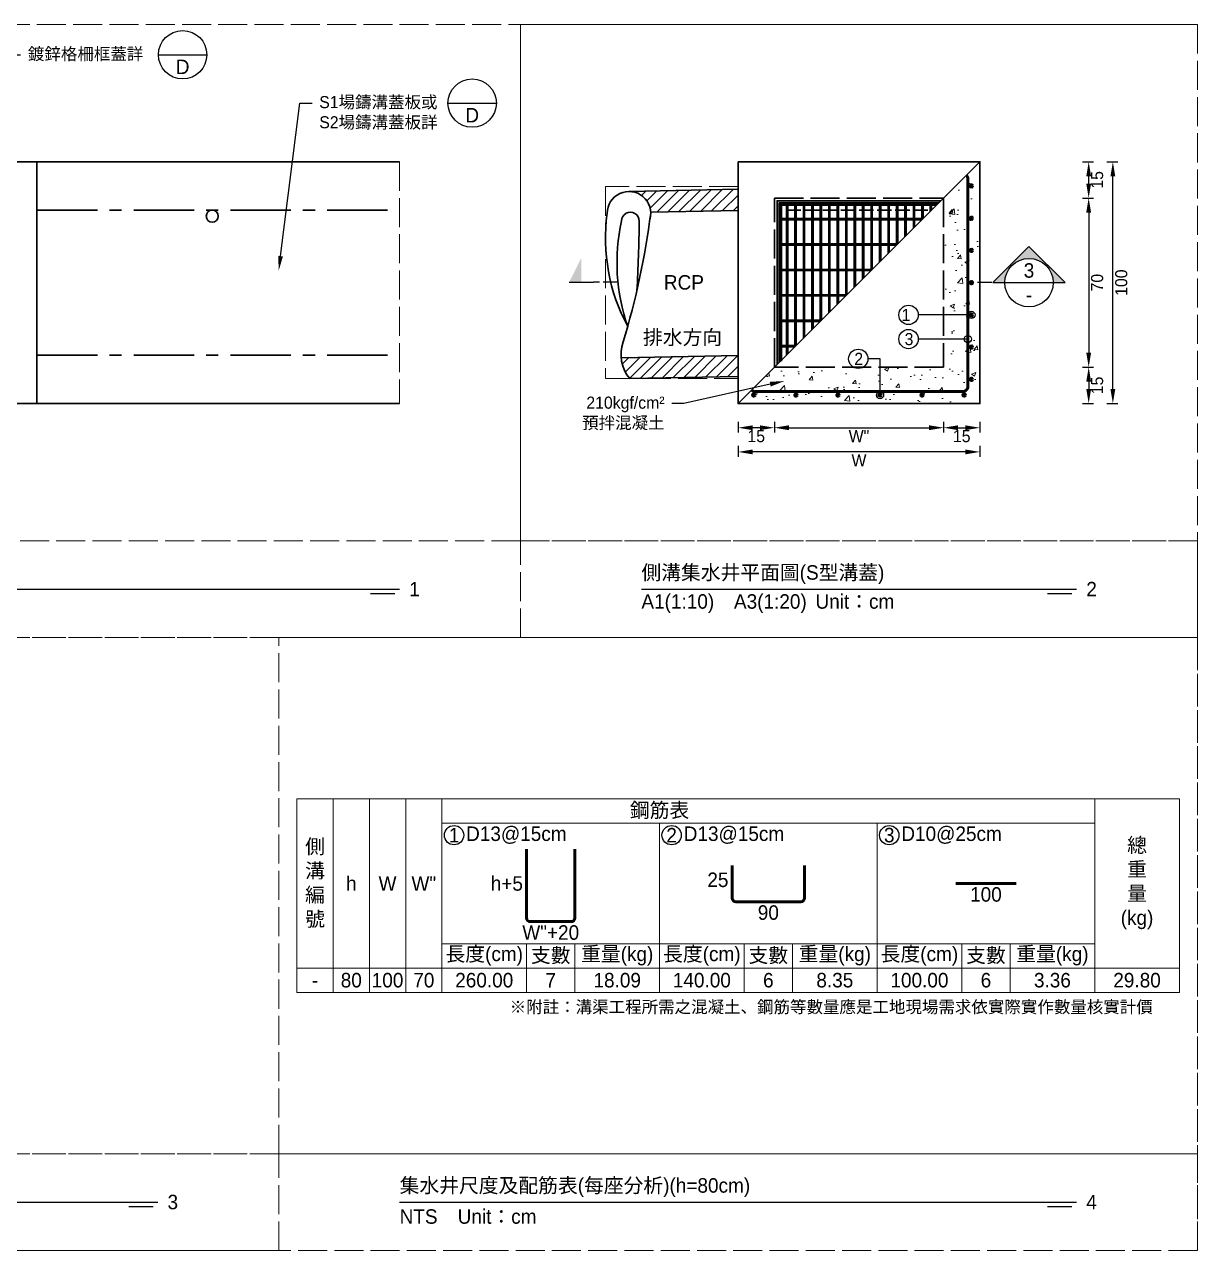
# Model space of a CAD drawing. Extents: x -6810 to 5075, y -2187 to 1200.
# Drawn here: x -5435 to -4950, y -1164 to -657 of the extents above; entities that cross this region are included whole.
import ezdxf
from ezdxf import colors
from ezdxf.entities.mleader import LeaderData, LeaderLine
from ezdxf.math import Vec2, Vec3

# ---------------------------------------------------------------- set-up
doc = ezdxf.new("R2010")
doc.units = 0
doc.header["$MEASUREMENT"] = 0
doc.linetypes.add('ACAD_ISO02W100', pattern=[15, 12, -3])
doc.linetypes.add('CENTERX2', pattern=[4, 2.5, -0.5, 0.5, -0.5])
for name, color, linetype, lineweight in [('一、1.基本-圖框', 7, 'Continuous', 20), ('二、1.繪圖-既有設施', 8, 'Continuous', 20), ('二、2.繪圖-施作項目', 181, 'Continuous', 30), ('二、5.繪圖-鋼筋', 60, 'Continuous', 50), ('二、6.繪圖-其他施作項目', 35, 'Continuous', 30)]:
    doc.layers.add(name, color=color, linetype=linetype, lineweight=lineweight)
doc.layers.add('一、4.基本-隱藏', color=9, linetype='ACAD_ISO02W100', lineweight=20, plot=False)
doc.layers.add('三、1.文字-說明文字', color=2, linetype='Continuous')
doc.layers.add('三、3.文字-註解文字', color=2, linetype='Continuous')
doc.styles.add('次圖名(詳圖)', font='MS PGothic.ttf', dxfattribs={"height": 6})
doc.styles.add('註解文字(詳圖)', font='MS PGothic.ttf', dxfattribs={"height": 5})
doc.dimstyles.new('註解文字(詳圖)', dxfattribs={"dimtxt": 5, "dimasz": 6, "dimexe": 2, "dimexo": 5, "dimgap": 1, "dimtad": 2, "dimzin": 0, "dimdsep": 46, "dimtxsty": '註解文字(詳圖)', "dimcen": 0.1, "dimclrd": 144, "dimclre": 144, "dimclrt": 256, "dimadec": 0, "dimazin": 0, "dimtfac": 1, "dimtofl": 0, "dimtmove": 0, "dimatfit": 3, "dimfxlon": 1, "dimtolj": 1, "dimtzin": 0, "dimlwd": -1, "dimlwe": -1, "dimarcsym": 1})
pattern_1 = [(45, (-6525.3608, -550.0957), (-2.65165, 2.65165), []), (45, (-6524.477, -550.0957), (-2.65165, 2.65165), []), (45, (-6523.593, -550.0957), (-2.65165, 2.65165), []), (45, (-6522.709, -550.0957), (-2.65165, 2.65165), [])]

# ---------------------------------------------------------------- blocks, each defined once
blk = doc.blocks.new('*D250')
at = {"layer": 'Defpoints', "color": 0, "ltscale": 0.25, "transparency": 16777216}
for p in [(-5060, -713.75), (-4995, -713.75), (-5060, -728.75)]:
    blk.add_point(p, dxfattribs=at)
at = {"layer": '三、1.文字-說明文字', "color": 144, "ltscale": 0.25, "transparency": 16777216}
for p, q in [((-4997.5, -713.75), (-4993, -713.75)), ((-4995, -722.75), (-4995, -719.75)), ((-4997.5, -728.75), (-4993, -728.75))]:
    blk.add_line(p, q, dxfattribs=at)
for points in [[(-4996, -719.75), (-4994, -719.75), (-4995, -713.75)], [(-4996, -722.75), (-4994, -722.75), (-4995, -728.75)]]:
    blk.add_solid(points, dxfattribs=at)
at = {"layer": '三、1.文字-說明文字', "ltscale": 0.25, "transparency": 16777216, "insert": (-4991.5, -721.25), "char_height": 5, "attachment_point": 5, "rotation": 90, "style": '註解文字(詳圖)'}
blk.add_mtext('\\A1;15', dxfattribs=at)
blk = doc.blocks.new('*D251')
at = {"layer": 'Defpoints', "color": 0, "ltscale": 0.25, "transparency": 16777216}
for p in [(-5060, -728.75), (-5060, -798.75), (-4995, -798.75)]:
    blk.add_point(p, dxfattribs=at)
at = {"layer": '三、1.文字-說明文字', "color": 144, "ltscale": 0.25, "transparency": 16777216}
for p, q in [((-4997.5, -728.75), (-4993, -728.75)), ((-4995, -734.75), (-4995, -792.75)), ((-4997.5, -798.75), (-4993, -798.75))]:
    blk.add_line(p, q, dxfattribs=at)
for points in [[(-4996, -734.75), (-4994, -734.75), (-4995, -728.75)], [(-4996, -792.75), (-4994, -792.75), (-4995, -798.75)]]:
    blk.add_solid(points, dxfattribs=at)
at = {"layer": '三、1.文字-說明文字', "ltscale": 0.25, "transparency": 16777216, "insert": (-4991.5, -763.75), "char_height": 5, "attachment_point": 5, "rotation": 90, "style": '註解文字(詳圖)'}
blk.add_mtext('\\A1;70', dxfattribs=at)
blk = doc.blocks.new('*D252')
at = {"layer": 'Defpoints', "color": 0, "ltscale": 0.25, "transparency": 16777216}
for p in [(-5060, -798.75), (-5060, -813.75), (-4995, -813.75)]:
    blk.add_point(p, dxfattribs=at)
at = {"layer": '三、1.文字-說明文字', "color": 144, "ltscale": 0.25, "transparency": 16777216}
for p, q in [((-4997.5, -798.75), (-4993, -798.75)), ((-4995, -804.75), (-4995, -807.75)), ((-4997.5, -813.75), (-4993, -813.75))]:
    blk.add_line(p, q, dxfattribs=at)
for points in [[(-4996, -804.75), (-4994, -804.75), (-4995, -798.75)], [(-4996, -807.75), (-4994, -807.75), (-4995, -813.75)]]:
    blk.add_solid(points, dxfattribs=at)
at = {"layer": '三、1.文字-說明文字', "ltscale": 0.25, "transparency": 16777216, "insert": (-4991.5, -806.25), "char_height": 5, "attachment_point": 5, "rotation": 90, "style": '註解文字(詳圖)'}
blk.add_mtext('\\A1;15', dxfattribs=at)
blk = doc.blocks.new('*D253')
at = {"layer": 'Defpoints', "color": 0, "ltscale": 0.25, "transparency": 16777216}
for p in [(-5045, -713.75), (-4985, -713.75), (-5045, -813.75)]:
    blk.add_point(p, dxfattribs=at)
at = {"layer": '三、1.文字-說明文字', "color": 144, "ltscale": 0.25, "transparency": 16777216}
for p, q in [((-4987.5, -713.75), (-4983, -713.75)), ((-4985, -807.75), (-4985, -719.75)), ((-4987.5, -813.75), (-4983, -813.75))]:
    blk.add_line(p, q, dxfattribs=at)
for points in [[(-4986, -719.75), (-4984, -719.75), (-4985, -713.75)], [(-4986, -807.75), (-4984, -807.75), (-4985, -813.75)]]:
    blk.add_solid(points, dxfattribs=at)
at = {"layer": '三、1.文字-說明文字', "ltscale": 0.25, "transparency": 16777216, "insert": (-4981.5, -763.75), "char_height": 5, "attachment_point": 5, "rotation": 90, "style": '註解文字(詳圖)'}
blk.add_mtext('\\A1;100', dxfattribs=at)
blk = doc.blocks.new('*D246')
at = {"layer": 'Defpoints', "color": 0, "linetype": 'ACAD_ISO02W100', "ltscale": 0.25, "transparency": 16777216}
for p in [(-5055, -798.75), (-5040, -813.75), (-5040, -823.75)]:
    blk.add_point(p, dxfattribs=at)
at = {"layer": '三、1.文字-說明文字', "color": 144, "ltscale": 0.25, "transparency": 16777216}
for p, q in [((-5055, -821.25), (-5055, -825.75)), ((-5040, -821.25), (-5040, -825.75)), ((-5049, -823.75), (-5046, -823.75))]:
    blk.add_line(p, q, dxfattribs=at)
at = {"layer": '三、1.文字-說明文字', "color": 144, "linetype": 'ACAD_ISO02W100', "ltscale": 0.25, "transparency": 16777216}
for points in [[(-5049, -822.75), (-5049, -824.75), (-5055, -823.75)], [(-5046, -822.75), (-5046, -824.75), (-5040, -823.75)]]:
    blk.add_solid(points, dxfattribs=at)
at = {"layer": '三、1.文字-說明文字', "linetype": 'ACAD_ISO02W100', "ltscale": 0.25, "transparency": 16777216, "insert": (-5047.5, -827.25), "char_height": 5, "attachment_point": 5, "style": '註解文字(詳圖)'}
blk.add_mtext('\\A1;15', dxfattribs=at)
blk = doc.blocks.new('*D247')
at = {"layer": 'Defpoints', "color": 0, "linetype": 'ACAD_ISO02W100', "ltscale": 0.25, "transparency": 16777216}
for p in [(-5125, -798.75), (-5140, -813.75), (-5140, -823.75)]:
    blk.add_point(p, dxfattribs=at)
at = {"layer": '三、1.文字-說明文字', "color": 144, "ltscale": 0.25, "transparency": 16777216}
for p, q in [((-5140, -821.25), (-5140, -825.75)), ((-5125, -821.25), (-5125, -825.75)), ((-5131, -823.75), (-5134, -823.75))]:
    blk.add_line(p, q, dxfattribs=at)
at = {"layer": '三、1.文字-說明文字', "color": 144, "linetype": 'ACAD_ISO02W100', "ltscale": 0.25, "transparency": 16777216}
for points in [[(-5134, -822.75), (-5134, -824.75), (-5140, -823.75)], [(-5131, -822.75), (-5131, -824.75), (-5125, -823.75)]]:
    blk.add_solid(points, dxfattribs=at)
at = {"layer": '三、1.文字-說明文字', "linetype": 'ACAD_ISO02W100', "ltscale": 0.25, "transparency": 16777216, "insert": (-5132.5, -827.25), "char_height": 5, "attachment_point": 5, "style": '註解文字(詳圖)'}
blk.add_mtext('\\A1;15', dxfattribs=at)
blk = doc.blocks.new('*D248')
at = {"layer": 'Defpoints', "color": 0, "linetype": 'ACAD_ISO02W100', "ltscale": 0.25, "transparency": 16777216}
for p in [(-5125, -798.75), (-5055, -798.75), (-5055, -823.75)]:
    blk.add_point(p, dxfattribs=at)
at = {"layer": '三、1.文字-說明文字', "color": 144, "ltscale": 0.25, "transparency": 16777216}
for p, q in [((-5125, -821.25), (-5125, -825.75)), ((-5055, -821.25), (-5055, -825.75)), ((-5119, -823.75), (-5061, -823.75))]:
    blk.add_line(p, q, dxfattribs=at)
at = {"layer": '三、1.文字-說明文字', "color": 144, "linetype": 'ACAD_ISO02W100', "ltscale": 0.25, "transparency": 16777216}
for points in [[(-5119, -822.75), (-5119, -824.75), (-5125, -823.75)], [(-5061, -822.75), (-5061, -824.75), (-5055, -823.75)]]:
    blk.add_solid(points, dxfattribs=at)
at = {"layer": '三、1.文字-說明文字', "linetype": 'ACAD_ISO02W100', "ltscale": 0.25, "transparency": 16777216, "insert": (-5090, -827.25), "char_height": 5, "attachment_point": 5, "style": '註解文字(詳圖)'}
blk.add_mtext('\\A1;W{\\fMS PGothic|b0|i0|c128|p34;"}', dxfattribs=at)
blk = doc.blocks.new('*D249')
at = {"layer": 'Defpoints', "color": 0, "ltscale": 0.25, "transparency": 16777216}
for p in [(-5140, -813.75), (-5040, -813.75), (-5140, -833.75)]:
    blk.add_point(p, dxfattribs=at)
at = {"layer": '三、1.文字-說明文字', "color": 144, "ltscale": 0.25, "transparency": 16777216}
for p, q in [((-5140, -831.25), (-5140, -835.75)), ((-5040, -831.25), (-5040, -835.75)), ((-5046, -833.75), (-5134, -833.75))]:
    blk.add_line(p, q, dxfattribs=at)
for points in [[(-5134, -832.75), (-5134, -834.75), (-5140, -833.75)], [(-5046, -832.75), (-5046, -834.75), (-5040, -833.75)]]:
    blk.add_solid(points, dxfattribs=at)
at = {"layer": '三、1.文字-說明文字', "ltscale": 0.25, "transparency": 16777216, "insert": (-5090, -837.25), "char_height": 5, "attachment_point": 5, "style": '註解文字(詳圖)'}
blk.add_mtext('\\A1;{\\fMS PGothic|b0|i0|c128|p34;W}', dxfattribs=at)
blk = doc.blocks.new('_Small')
at = {"color": 0, "linetype": 'ByBlock', "lineweight": -2}
blk.add_circle((0, 0), 0.25, dxfattribs=at)

msp = doc.modelspace()

# ---------------------------------------------------------------- hatches: boundary and pattern name
at = {"layer": '三、3.文字-註解文字'}
h = msp.add_hatch(color=256, dxfattribs=at)
h.dxf.hatch_style = 1
h.paths.add_polyline_path([(-5004.693, -763.75), (-5019.693, -748.75), (-5034.693, -763.75), (-5029.693, -763.75, -0.4142136), (-5019.693, -753.75, -0.4142136), (-5009.693, -763.75)])
h = msp.add_hatch(color=256, dxfattribs=at)
h.dxf.hatch_style = 1
h.paths.add_polyline_path([(-5204.852, -753.602), (-5209.852, -763.602), (-5204.852, -763.602)])
at = {"layer": '二、1.繪圖-既有設施', "ltscale": 0.25}
h = msp.add_hatch(dxfattribs=at)
h.set_pattern_fill('AR-CONC', color=256, scale=2.5)
h.set_pattern_definition([(50, (-1080, -657), (17.931505, -1.568803), [1.875, -20.625]), (355, (-1080, -657), (-3.46878, 18.8048), [1.5, -16.5]), (100.45144, (-1078.506, -657.13), (14.46272, 17.236), [1.593505, -17.52855]), (46.1842, (-1080, -652), (26.68103, -4.13798), [2.8125, -30.9375]), (96.6356, (-1077.777, -652.345), (23.36655, 24.35297), [2.39026, -26.29284]), (351.1842, (-1080, -652), (23.36655, 24.35297), [2.25, -24.75]), (21, (-1077.5, -653.25), (14.922676, -10.06547), [1.875, -20.625]), (326, (-1077.5, -653.25), (6.08288, 18.12875), [1.5, -16.5]), (71.45144, (-1076.256, -654.089), (21.00556, 8.06328), [1.593505, -17.52855]), (37.5, (-1080, -657), (0.303996, 8.322346), [0, -16.3, 0, -16.75, 0, -16.5625]), (7.5, (-1080, -657), (6.576738, 9.860293), [0, -9.55, 0, -15.925, 0, -6.3125]), (327.5, (-1085.575, -657), (13.345561, -0.563872), [0, -6.25, 0, -19.5, 0, -25.875]), (317.5, (-1088.075, -657), (14.579654, 2.502625), [0, -8.125, 0, -12.95, 0, -18.375])])
h.paths.add_polyline_path([(-5045, -720.75, 0.1989124), (-5045.586, -719.336), (-5055, -728.75), (-5055, -798.75), (-5125, -798.75), (-5134.414, -808.164, 0.1989124), (-5133, -808.75), (-5047, -808.75, 0.4142136), (-5045, -806.75)], flags=17)
h.paths.add_polyline_path([(-5040, -713.75), (-5045.586, -719.336, -0.1989124), (-5045, -720.75), (-5045, -806.75, -0.4142136), (-5047, -808.75), (-5133, -808.75, -0.1989124), (-5134.414, -808.164), (-5140, -813.75), (-5040, -813.75)])
h.paths.add_polyline_path([(-5047, -810.25, -1), (-5046, -810.25, -1)], flags=16)
h.paths.add_polyline_path([(-5044, -803.75, -1), (-5043, -803.75, -1)], flags=16)
h.paths.add_polyline_path([(-5044, -790.42, -1), (-5043, -790.42, -1)], flags=16)
h.paths.add_polyline_path([(-5064.4, -810.25, -1), (-5063.4, -810.25, -1)], flags=16)
h.paths.add_polyline_path([(-5044, -777.09, -1), (-5043, -777.09, -1)], flags=16)
h.paths.add_polyline_path([(-5081.8, -810.25, -1), (-5080.8, -810.25, -1)], flags=16)
h.paths.add_polyline_path([(-5044, -763.75, -1), (-5043, -763.75, -1)], flags=16)
h.paths.add_polyline_path([(-5099.2, -810.25, -1), (-5098.2, -810.25, -1)], flags=16)
h.paths.add_polyline_path([(-5044, -750.43, -1), (-5043, -750.43, -1)], flags=16)
h.paths.add_polyline_path([(-5044, -737.1, -1), (-5043, -737.1, -1)], flags=16)
h.paths.add_polyline_path([(-5116.6, -810.25, -1), (-5115.6, -810.25, -1)], flags=16)
h.paths.add_polyline_path([(-5044, -723.75, -1), (-5043, -723.75, -1)], flags=16)
h.paths.add_polyline_path([(-5134, -810.25, -1), (-5133, -810.25, -1)], flags=16)
at = {"layer": '二、5.繪圖-鋼筋'}
h = msp.add_hatch(color=256, dxfattribs=at)
h.dxf.hatch_style = 1
h.paths.add_polyline_path([(-5043, -723.75, 1), (-5044, -723.75, 1)])
h = msp.add_hatch(color=256, dxfattribs=at)
h.dxf.hatch_style = 1
h.paths.add_polyline_path([(-5043, -737.1, 1), (-5044, -737.1, 1)])
h = msp.add_hatch(color=256, dxfattribs=at)
h.dxf.hatch_style = 1
h.paths.add_polyline_path([(-5043, -750.43, 1), (-5044, -750.43, 1)])
h = msp.add_hatch(color=256, dxfattribs=at)
h.dxf.hatch_style = 1
h.paths.add_polyline_path([(-5043, -763.75, 1), (-5044, -763.75, 1)])
h = msp.add_hatch(color=256, dxfattribs=at)
h.dxf.hatch_style = 1
h.paths.add_polyline_path([(-5043, -777.09, 1), (-5044, -777.09, 1)])
h = msp.add_hatch(color=256, dxfattribs=at)
h.dxf.hatch_style = 1
h.paths.add_polyline_path([(-5043, -790.42, 1), (-5044, -790.42, 1)])
h = msp.add_hatch(color=256, dxfattribs=at)
h.dxf.hatch_style = 1
h.paths.add_polyline_path([(-5043, -803.75, 1), (-5044, -803.75, 1)])
h = msp.add_hatch(color=256, dxfattribs=at)
h.dxf.hatch_style = 1
h.paths.add_polyline_path([(-5133, -810.25, -1), (-5134, -810.25, -1)])
h = msp.add_hatch(color=256, dxfattribs=at)
h.dxf.hatch_style = 1
h.paths.add_polyline_path([(-5115.6, -810.25, -1), (-5116.6, -810.25, -1)])
h = msp.add_hatch(color=256, dxfattribs=at)
h.dxf.hatch_style = 1
h.paths.add_polyline_path([(-5098.2, -810.25, -1), (-5099.2, -810.25, -1)])
h = msp.add_hatch(color=256, dxfattribs=at)
h.dxf.hatch_style = 1
h.paths.add_polyline_path([(-5080.8, -810.25, -1), (-5081.8, -810.25, -1)])
h = msp.add_hatch(color=256, dxfattribs=at)
h.dxf.hatch_style = 1
h.paths.add_polyline_path([(-5063.4, -810.25, -1), (-5064.4, -810.25, -1)])
h = msp.add_hatch(color=256, dxfattribs=at)
h.dxf.hatch_style = 1
h.paths.add_polyline_path([(-5046, -810.25, -1), (-5047, -810.25, -1)])
at = {"layer": '二、6.繪圖-其他施作項目'}
h = msp.add_hatch(dxfattribs=at)
h.set_pattern_fill('ANSI31', color=256, scale=25)
h.set_pattern_definition([(45, (-8603.4566, -2197.8207), (-2.2097087, 2.2097087), [])])
edge = h.paths.add_edge_path()
edge.add_line((-5140, -802.558), (-5140, -793.863))
edge.add_line((-5140, -793.863), (-5188.376, -794.831))
edge.add_arc((-5173.032, -793.466), 15.405, 185.08092, 220.38576)
edge.add_line((-5184.766, -803.448), (-5140, -802.558))
edge = h.paths.add_edge_path()
edge.add_line((-5140, -733.851), (-5140, -725.149))
edge.add_line((-5140, -725.149), (-5185.148, -726.052))
edge.add_arc((-5185.148, -735.068), 9.015, 3.13921, 90, ccw=False)
edge.add_line((-5176.146, -734.574), (-5140, -733.851))
h = msp.add_hatch(color=256, dxfattribs=at)
h.dxf.hatch_style = 1
h.paths.add_polyline_path([(-5057, -730.75), (-5123, -730.75), (-5123, -796.75)], flags=17)
h.paths.add_polyline_path([(-5056.1, -729.85), (-5123.9, -729.85), (-5123.9, -797.65)])
h = msp.add_hatch(dxfattribs=at)
h.set_pattern_fill('ANSI34', color=256, scale=5)
h.set_pattern_definition(pattern_1)
h.paths.add_polyline_path([(-5064, -737.75), (-5063.5, -737.25), (-5122, -737.25), (-5122, -737.75)])
h = msp.add_hatch(dxfattribs=at)
h.set_pattern_fill('ANSI34', color=256, scale=5)
h.set_pattern_definition(pattern_1)
h.paths.add_polyline_path([(-5074.5, -748.25), (-5074, -747.75), (-5122, -747.75), (-5122, -748.25)])
h = msp.add_hatch(dxfattribs=at)
h.set_pattern_fill('ANSI34', color=256, scale=5)
h.set_pattern_definition(pattern_1)
h.paths.add_polyline_path([(-5085, -758.75), (-5084.5, -758.25), (-5122, -758.25), (-5122, -758.75)])
h = msp.add_hatch(dxfattribs=at)
h.set_pattern_fill('ANSI34', color=256, scale=5)
h.set_pattern_definition(pattern_1)
h.paths.add_polyline_path([(-5095.5, -769.25), (-5095, -768.75), (-5122, -768.75), (-5122, -769.25)])
h = msp.add_hatch(dxfattribs=at)
h.set_pattern_fill('ANSI34', color=256, scale=5)
h.set_pattern_definition(pattern_1)
h.paths.add_polyline_path([(-5106, -779.75), (-5105.5, -779.25), (-5122, -779.25), (-5122, -779.75)])
h = msp.add_hatch(dxfattribs=at)
h.set_pattern_fill('ANSI34', color=256, scale=5)
h.set_pattern_definition(pattern_1)
h.paths.add_polyline_path([(-5116.5, -790.25), (-5116, -789.75), (-5122, -789.75), (-5122, -790.25)])

# ---------------------------------------------------------------- linework, layer by layer
at = {"layer": '一、1.基本-圖框'}
msp.add_lwpolyline([(-5040, -713.75), (-5140, -813.75)], dxfattribs=at)
for points in [[(-5322.5, -1047.25), (-5307.5, -1047.25), (-5307.5, -977.25), (-5322.5, -977.25)], [(-5307.5, -1047.25), (-5292.5, -1047.25), (-5292.5, -977.25), (-5307.5, -977.25)], [(-5292.5, -1047.25), (-5277.5, -1047.25), (-5277.5, -977.25), (-5292.5, -977.25)], [(-5277.5, -1047.25), (-5262.5, -1047.25), (-5262.5, -977.25), (-5277.5, -977.25)], [(-5262.5, -987.25), (-4992.5, -987.25), (-4992.5, -977.25), (-5262.5, -977.25)], [(-4957.5, -1047.25), (-4992.5, -1047.25), (-4992.5, -977.25), (-4957.5, -977.25)], [(-5262.5, -987.25), (-5172.5, -987.25), (-5172.5, -1037.25), (-5262.5, -1037.25)], [(-5172.5, -987.25), (-5082.5, -987.25), (-5082.5, -1037.25), (-5172.5, -1037.25)], [(-5082.5, -987.25), (-4992.5, -987.25), (-4992.5, -1037.25), (-5082.5, -1037.25)], [(-5262.5, -1037.25), (-5227.5, -1037.25), (-5227.5, -1047.25), (-5262.5, -1047.25)], [(-5227.5, -1037.25), (-5207.5, -1037.25), (-5207.5, -1047.25), (-5227.5, -1047.25)], [(-5207.5, -1037.25), (-5172.5, -1037.25), (-5172.5, -1047.25), (-5207.5, -1047.25)], [(-5172.5, -1037.25), (-5137.5, -1037.25), (-5137.5, -1047.25), (-5172.5, -1047.25)], [(-5137.5, -1037.25), (-5117.5, -1037.25), (-5117.5, -1047.25), (-5137.5, -1047.25)], [(-5117.5, -1037.25), (-5082.5, -1037.25), (-5082.5, -1047.25), (-5117.5, -1047.25)], [(-5082.5, -1037.25), (-5047.5, -1037.25), (-5047.5, -1047.25), (-5082.5, -1047.25)], [(-5047.5, -1037.25), (-5027.5, -1037.25), (-5027.5, -1047.25), (-5047.5, -1047.25)], [(-5027.5, -1037.25), (-4992.5, -1037.25), (-4992.5, -1047.25), (-5027.5, -1047.25)], [(-5322.5, -1047.25), (-5307.5, -1047.25), (-5307.5, -1057.25), (-5322.5, -1057.25)], [(-5307.5, -1047.25), (-5292.5, -1047.25), (-5292.5, -1057.25), (-5307.5, -1057.25)], [(-5292.5, -1047.25), (-5277.5, -1047.25), (-5277.5, -1057.25), (-5292.5, -1057.25)], [(-5277.5, -1047.25), (-5262.5, -1047.25), (-5262.5, -1057.25), (-5277.5, -1057.25)], [(-5262.5, -1047.25), (-5227.5, -1047.25), (-5227.5, -1057.25), (-5262.5, -1057.25)], [(-5227.5, -1047.25), (-5207.5, -1047.25), (-5207.5, -1057.25), (-5227.5, -1057.25)], [(-5207.5, -1047.25), (-5172.5, -1047.25), (-5172.5, -1057.25), (-5207.5, -1057.25)], [(-5172.5, -1047.25), (-5137.5, -1047.25), (-5137.5, -1057.25), (-5172.5, -1057.25)], [(-5137.5, -1047.25), (-5117.5, -1047.25), (-5117.5, -1057.25), (-5137.5, -1057.25)], [(-5117.5, -1047.25), (-5082.5, -1047.25), (-5082.5, -1057.25), (-5117.5, -1057.25)], [(-5082.5, -1047.25), (-5047.5, -1047.25), (-5047.5, -1057.25), (-5082.5, -1057.25)], [(-5047.5, -1047.25), (-5027.5, -1047.25), (-5027.5, -1057.25), (-5047.5, -1057.25)], [(-5027.5, -1047.25), (-4992.5, -1047.25), (-4992.5, -1057.25), (-5027.5, -1057.25)], [(-4992.5, -1047.25), (-4957.5, -1047.25), (-4957.5, -1057.25), (-4992.5, -1057.25)]]:
    msp.add_lwpolyline(points, close=True, dxfattribs=at)
at = {"layer": '一、4.基本-隱藏'}
for points in [[(-5730, -657), (-4950, -657), (-4950, -1164), (-5730, -1164)], [(-5730, -657), (-5230, -657), (-5230, -870.5), (-5730, -870.5)], [(-5230, -657), (-4950, -657), (-4950, -870.5), (-5230, -870.5)], [(-5430, -713.75), (-5280, -713.75), (-5280, -813.75), (-5430, -813.75)], [(-5140, -724.052), (-5194.852, -724.052), (-5194.852, -803.448), (-5140, -803.448)], [(-5230, -870.5), (-5730, -870.5), (-5730, -910.5), (-5230, -910.5)], [(-5230, -870.5), (-4950, -870.5), (-4950, -910.5), (-5230, -910.5)], [(-5330, -910.5), (-5730, -910.5), (-5730, -1124), (-5330, -1124)], [(-5330, -910.5), (-4950, -910.5), (-4950, -1124), (-5330, -1124)], [(-5322.5, -977.25), (-4957.5, -977.25), (-4957.5, -1057.25), (-5322.5, -1057.25)], [(-5330, -1124), (-5730, -1124), (-5730, -1164), (-5330, -1164)], [(-5330, -1124), (-4950, -1124), (-4950, -1164), (-5330, -1164)]]:
    msp.add_lwpolyline(points, close=True, dxfattribs=at)
at = {"layer": '三、3.文字-註解文字'}
for points in [[(-5379.75, -669.5), (-5359.75, -669.5)], [(-5260, -689.5), (-5240, -689.5)], [(-5009.693, -763.75), (-5004.693, -763.75), (-5019.693, -748.75), (-5034.693, -763.75), (-5029.693, -763.75)], [(-5209.852, -763.602), (-5199.852, -763.602)], [(-5029.693, -763.75), (-5009.693, -763.75)], [(-5680, -890.5), (-5280, -890.5)], [(-5180, -890.5), (-5000, -890.5)], [(-5282, -892.5), (-5292, -892.5)], [(-5002, -892.5), (-5012, -892.5)], [(-5680, -1144), (-5380, -1144)], [(-5280, -1144), (-5000, -1144)], [(-5382, -1146), (-5392, -1146)], [(-5002, -1146), (-5012, -1146)]]:
    msp.add_lwpolyline(points, dxfattribs=at)
at = {"layer": '三、3.文字-註解文字', "linetype": 'ACAD_ISO02W100', "ltscale": 0.5}
for points in [[(-5189.852, -763.602), (-5199.852, -763.602)], [(-5035, -763.75), (-5045, -763.75)]]:
    msp.add_lwpolyline(points, dxfattribs=at)
at = {"layer": '三、3.文字-註解文字'}
for centre, radius in [((-5369.75, -669.5), 10), ((-5250, -689.5), 10), ((-5019.693, -763.75), 10), ((-5069.5, -777.09), 4), ((-5069.5, -787.09), 4), ((-5090.3, -795.25), 4), ((-5257.5, -992.25), 4), ((-5167.5, -992.25), 4), ((-5077.5, -992.25), 4)]:
    msp.add_circle(centre, radius, dxfattribs=at)
at = {"layer": '二、2.繪圖-施作項目'}
for points in [[(-5530, -713.75), (-5430, -713.75), (-5430, -813.75), (-5530, -813.75)], [(-5140, -713.75), (-5040, -713.75), (-5040, -813.75), (-5140, -813.75)]]:
    msp.add_lwpolyline(points, close=True, dxfattribs=at)
at = {"layer": '二、2.繪圖-施作項目', "linetype": 'ACAD_ISO02W100'}
msp.add_lwpolyline([(-5125, -728.75), (-5055, -728.75), (-5055, -798.75), (-5125, -798.75)], close=True, dxfattribs=at)
at = {"layer": '二、5.繪圖-鋼筋'}
for points in [[(-5045.586, -719.336, -0.1989124), (-5045, -720.75), (-5045, -806.75)], [(-5045, -806.75, -0.4142136), (-5047, -808.75), (-5133, -808.75, -0.1989124), (-5134.414, -808.164, -0.1989124)], [(-5227.5, -998), (-5227.5, -1026.5, 0.4142136), (-5226, -1028), (-5209, -1028, 0.4142136), (-5207.5, -1026.5), (-5207.5, -998)], [(-5142.5, -1004.75), (-5142.5, -1018.25, 0.4142136), (-5141, -1019.75), (-5114, -1019.75, 0.4142136), (-5112.5, -1018.25), (-5112.5, -1004.75)]]:
    msp.add_lwpolyline(points, format="xyb", dxfattribs=at)
msp.add_lwpolyline([(-5050, -1012.25), (-5025, -1012.25)], dxfattribs=at)
for centre in [(-5043.5, -723.75), (-5043.5, -737.1), (-5043.5, -750.43), (-5043.5, -763.75), (-5043.5, -777.09), (-5043.5, -790.42), (-5043.5, -803.75), (-5133.5, -810.25), (-5116.1, -810.25), (-5098.7, -810.25), (-5081.3, -810.25), (-5063.9, -810.25), (-5046.5, -810.25)]:
    msp.add_circle(centre, 0.5, dxfattribs=at)
at = {"layer": '二、6.繪圖-其他施作項目'}
for points in [[(-5430, -713.75), (-5280, -713.75)], [(-5185.148, -726.052), (-5140, -725.149)], [(-5123.9, -797.65), (-5123.9, -729.85), (-5056.1, -729.85)], [(-5176.146, -734.574), (-5140, -733.851)], [(-5123, -796.75), (-5123, -730.75), (-5057, -730.75)], [(-5122.5, -731.25), (-5057.5, -731.25)], [(-5122.5, -731.25), (-5122.5, -796.25)], [(-5122.5, -796.25), (-5122.5, -731.25), (-5057.5, -731.25)], [(-5122, -731.25), (-5122, -796.25)], [(-5122, -731.75), (-5058, -731.75)], [(-5120, -731.75), (-5120, -737.25)], [(-5119.5, -731.75), (-5119.5, -737.25)], [(-5116.5, -731.75), (-5116.5, -737.25)], [(-5116, -731.75), (-5116, -737.25)], [(-5113, -731.75), (-5113, -737.25)], [(-5112.5, -731.75), (-5112.5, -737.25)], [(-5109.5, -731.75), (-5109.5, -737.25)], [(-5109, -731.75), (-5109, -737.25)], [(-5106, -731.75), (-5106, -737.25)], [(-5105.5, -731.75), (-5105.5, -737.25)], [(-5102.5, -731.75), (-5102.5, -737.25)], [(-5102, -731.75), (-5102, -737.25)], [(-5099, -731.75), (-5099, -737.25)], [(-5098.5, -731.75), (-5098.5, -737.25)], [(-5095.5, -731.75), (-5095.5, -737.25)], [(-5095, -731.75), (-5095, -737.25)], [(-5092, -731.75), (-5092, -737.25)], [(-5091.5, -731.75), (-5091.5, -737.25)], [(-5088.5, -731.75), (-5088.5, -737.25)], [(-5088, -731.75), (-5088, -737.25)], [(-5085, -731.75), (-5085, -737.25)], [(-5084.5, -731.75), (-5084.5, -737.25)], [(-5081.5, -731.75), (-5081.5, -737.25)], [(-5081, -731.75), (-5081, -737.25)], [(-5078, -731.75), (-5078, -737.25)], [(-5077.5, -731.75), (-5077.5, -737.25)], [(-5074.5, -731.75), (-5074.5, -737.25)], [(-5074, -731.75), (-5074, -737.25)], [(-5071, -731.75), (-5071, -737.25)], [(-5070.5, -731.75), (-5070.5, -737.25)], [(-5067.5, -731.75), (-5067.5, -737.25)], [(-5067, -731.75), (-5067, -737.25)], [(-5064, -731.75), (-5064, -737.25)], [(-5063.5, -731.75), (-5063.5, -737.25)], [(-5060.5, -731.75), (-5060.5, -734.25)], [(-5060, -731.75), (-5060, -733.75)], [(-5058, -731.25), (-5058, -731.75)], [(-5122, -737.25), (-5063.5, -737.25)], [(-5122, -737.75), (-5064, -737.75)], [(-5120, -737.75), (-5120, -747.75)], [(-5119.5, -737.75), (-5119.5, -747.75)], [(-5116.5, -737.75), (-5116.5, -747.75)], [(-5116, -737.75), (-5116, -747.75)], [(-5113, -737.75), (-5113, -747.75)], [(-5112.5, -737.75), (-5112.5, -747.75)], [(-5109.5, -737.75), (-5109.5, -747.75)], [(-5109, -737.75), (-5109, -747.75)], [(-5106, -737.75), (-5106, -747.75)], [(-5105.5, -737.75), (-5105.5, -747.75)], [(-5102.5, -737.75), (-5102.5, -747.75)], [(-5102, -737.75), (-5102, -747.75)], [(-5099, -737.75), (-5099, -747.75)], [(-5098.5, -737.75), (-5098.5, -747.75)], [(-5095.5, -737.75), (-5095.5, -747.75)], [(-5095, -737.75), (-5095, -747.75)], [(-5092, -737.75), (-5092, -747.75)], [(-5091.5, -737.75), (-5091.5, -747.75)], [(-5088.5, -737.75), (-5088.5, -747.75)], [(-5088, -737.75), (-5088, -747.75)], [(-5085, -737.75), (-5085, -747.75)], [(-5084.5, -737.75), (-5084.5, -747.75)], [(-5081.5, -737.75), (-5081.5, -747.75)], [(-5081, -737.75), (-5081, -747.75)], [(-5078, -737.75), (-5078, -747.75)], [(-5077.5, -737.75), (-5077.5, -747.75)], [(-5074.5, -737.75), (-5074.5, -747.75)], [(-5074, -737.75), (-5074, -747.75)], [(-5071, -737.75), (-5071, -744.75)], [(-5070.5, -737.75), (-5070.5, -744.25)], [(-5067.5, -737.75), (-5067.5, -741.25)], [(-5067, -737.75), (-5067, -740.75)], [(-5122, -747.75), (-5074, -747.75)], [(-5122, -748.25), (-5074.5, -748.25)], [(-5120, -748.25), (-5120, -758.25)], [(-5119.5, -748.25), (-5119.5, -758.25)], [(-5116.5, -748.25), (-5116.5, -758.25)], [(-5116, -748.25), (-5116, -758.25)], [(-5113, -748.25), (-5113, -758.25)], [(-5112.5, -748.25), (-5112.5, -758.25)], [(-5109.5, -748.25), (-5109.5, -758.25)], [(-5109, -748.25), (-5109, -758.25)], [(-5106, -748.25), (-5106, -758.25)], [(-5105.5, -748.25), (-5105.5, -758.25)], [(-5102.5, -748.25), (-5102.5, -758.25)], [(-5102, -748.25), (-5102, -758.25)], [(-5099, -748.25), (-5099, -758.25)], [(-5098.5, -748.25), (-5098.5, -758.25)], [(-5095.5, -748.25), (-5095.5, -758.25)], [(-5095, -748.25), (-5095, -758.25)], [(-5092, -748.25), (-5092, -758.25)], [(-5091.5, -748.25), (-5091.5, -758.25)], [(-5088.5, -748.25), (-5088.5, -758.25)], [(-5088, -748.25), (-5088, -758.25)], [(-5085, -748.25), (-5085, -758.25)], [(-5084.5, -748.25), (-5084.5, -758.25)], [(-5081.5, -748.25), (-5081.5, -755.25)], [(-5081, -748.25), (-5081, -754.75)], [(-5078, -748.25), (-5078, -751.75)], [(-5077.5, -748.25), (-5077.5, -751.25)], [(-5122, -758.25), (-5084.5, -758.25)], [(-5122, -758.75), (-5085, -758.75)], [(-5120, -758.75), (-5120, -768.75)], [(-5119.5, -758.75), (-5119.5, -768.75)], [(-5116.5, -758.75), (-5116.5, -768.75)], [(-5116, -758.75), (-5116, -768.75)], [(-5113, -758.75), (-5113, -768.75)], [(-5112.5, -758.75), (-5112.5, -768.75)], [(-5109.5, -758.75), (-5109.5, -768.75)], [(-5109, -758.75), (-5109, -768.75)], [(-5106, -758.75), (-5106, -768.75)], [(-5105.5, -758.75), (-5105.5, -768.75)], [(-5102.5, -758.75), (-5102.5, -768.75)], [(-5102, -758.75), (-5102, -768.75)], [(-5099, -758.75), (-5099, -768.75)], [(-5098.5, -758.75), (-5098.5, -768.75)], [(-5095.5, -758.75), (-5095.5, -768.75)], [(-5095, -758.75), (-5095, -768.75)], [(-5092, -758.75), (-5092, -765.75)], [(-5091.5, -758.75), (-5091.5, -765.25)], [(-5088.5, -758.75), (-5088.5, -762.25)], [(-5088, -758.75), (-5088, -761.75)], [(-5122, -768.75), (-5095, -768.75)], [(-5122, -769.25), (-5095.5, -769.25)], [(-5120, -769.25), (-5120, -779.25)], [(-5119.5, -769.25), (-5119.5, -779.25)], [(-5116.5, -769.25), (-5116.5, -779.25)], [(-5116, -769.25), (-5116, -779.25)], [(-5113, -769.25), (-5113, -779.25)], [(-5112.5, -769.25), (-5112.5, -779.25)], [(-5109.5, -769.25), (-5109.5, -779.25)], [(-5109, -769.25), (-5109, -779.25)], [(-5106, -769.25), (-5106, -779.25)], [(-5105.5, -769.25), (-5105.5, -779.25)], [(-5102.5, -769.25), (-5102.5, -776.25)], [(-5102, -769.25), (-5102, -775.75)], [(-5099, -769.25), (-5099, -772.75)], [(-5098.5, -769.25), (-5098.5, -772.25)], [(-5122, -779.25), (-5105.5, -779.25)], [(-5122, -779.75), (-5106, -779.75)], [(-5120, -779.75), (-5120, -789.75)], [(-5119.5, -779.75), (-5119.5, -789.75)], [(-5116.5, -779.75), (-5116.5, -789.75)], [(-5116, -779.75), (-5116, -789.75)], [(-5113, -779.75), (-5113, -786.75)], [(-5112.5, -779.75), (-5112.5, -786.25)], [(-5109.5, -779.75), (-5109.5, -783.25)], [(-5109, -779.75), (-5109, -782.75)], [(-5122, -789.75), (-5116, -789.75)], [(-5122, -790.25), (-5116.5, -790.25)], [(-5120, -790.25), (-5120, -793.75)], [(-5119.5, -790.25), (-5119.5, -793.25)], [(-5188.376, -794.831), (-5140, -793.863)], [(-5184.766, -803.448), (-5140, -802.558)], [(-5430, -813.75), (-5280, -813.75)]]:
    msp.add_lwpolyline(points, dxfattribs=at)
for points in [[(-5185.67, -781.887, -0.1578495), (-5194.163, -735.068, -1.1409026), (-5176.442, -737.411)], [(-5185.637, -781.948, -0.1399452), (-5188.168, -738.236, -1.0112817), (-5180.896, -738.317, -0.0106152), (-5181.834, -767.166)], [(-5176.132, -735.068, -0.0416835), (-5187.539, -788.283, 0.2681724), (-5184.766, -803.448, 0.2681724)]]:
    msp.add_lwpolyline(points, format="xyb", dxfattribs=at)
at = {"layer": '二、6.繪圖-其他施作項目', "linetype": 'CENTERX2', "ltscale": 10}
for points in [[(-5430, -733.75), (-5280, -733.75)], [(-5430, -793.75), (-5280, -793.75)]]:
    msp.add_lwpolyline(points, dxfattribs=at)
at = {"layer": '二、6.繪圖-其他施作項目', "linetype": 'ACAD_ISO02W100', "ltscale": 0.5}
msp.add_lwpolyline([(-5120, -793.75), (-5120, -733.75), (-5060, -733.75)], dxfattribs=at)
at = {"layer": '二、6.繪圖-其他施作項目'}
msp.add_circle((-5357.5, -736.25), 2.5, dxfattribs=at)

# ---------------------------------------------------------------- texts
at = {"layer": '一、1.基本-圖框', "char_height": 6, "attachment_point": 5, "style": '註解文字(詳圖)'}
for s, width, insert in [('{\\fMS PGothic|b0|i0|c128|p34;鋼筋表}', 94.24964, (-5172.5, -982.25)), ('側溝編號', 12.98354, (-5315, -1012.25)), ('{\\fMS PGothic|b0|i0|c128|p34;總重量(kg)}', 6, (-4975, -1012.25)), ('{\\fMS PGothic|b0|i0|c128|p34;h}', 12.98354, (-5300, -1012.25)), ('{\\fMS PGothic|b0|i0|c128|p34;W}', 22.32258, (-5285, -1012.25)), ('W{\\fMS PGothic|b0|i0|c128|p34;"}', 22.32258, (-5270, -1012.25)), ('{\\fMS PGothic|b0|i0|c128|p34;長度(cm)}', 35.02324, (-5245, -1042.25)), ('{\\fMS PGothic|b0|i0|c128|p34;支數}', 19.27354, (-5217.5, -1042.25)), ('{\\fMS PGothic|b0|i0|c128|p34;重量(kg)}', 30.27214, (-5190, -1042.25)), ('{\\fMS PGothic|b0|i0|c128|p34;長度(cm)}', 35.02324, (-5155, -1042.25)), ('{\\fMS PGothic|b0|i0|c128|p34;支數}', 19.27354, (-5127.5, -1042.25)), ('{\\fMS PGothic|b0|i0|c128|p34;重量(kg)}', 30.27214, (-5100, -1042.25)), ('{\\fMS PGothic|b0|i0|c128|p34;長度(cm)}', 35.02324, (-5065, -1042.25)), ('{\\fMS PGothic|b0|i0|c128|p34;支數}', 19.27354, (-5037.5, -1042.25)), ('{\\fMS PGothic|b0|i0|c128|p34;重量(kg)}', 30.27214, (-5010, -1042.25))]:
    msp.add_mtext_dynamic_manual_height_columns(s, width=width, gutter_width=30, heights=[0], dxfattribs=dict(at, insert=insert))
at = {"layer": '三、1.文字-說明文字', "char_height": 6, "attachment_point": 5, "style": '註解文字(詳圖)'}
for s, width, insert in [('{\\fMS PGothic|b0|i0|c128|p34;D}', 12.5857, (-5369.75, -674.5)), ('{\\fMS PGothic|b0|i0|c128|p34;D}', 12.5857, (-5250, -694.5)), ('排水方向', 33.65089, (-5162.988, -786.699))]:
    msp.add_mtext_dynamic_manual_height_columns(s, width=width, gutter_width=30, heights=[0], dxfattribs=dict(at, insert=insert))
at = {"layer": '三、1.文字-說明文字', "linetype": 'ACAD_ISO02W100', "ltscale": 0.25, "insert": (-5162.426, -763.676), "char_height": 6, "attachment_point": 5, "style": '次圖名(詳圖)'}
msp.add_mtext_dynamic_manual_height_columns('RCP', width=5.20703, gutter_width=30, heights=[0], dxfattribs=at)
at = {"layer": '三、3.文字-註解文字', "char_height": 6}
for s, width, gutter_width, insert, attachment_point, style in [('3', 6.60394, 25, (-5019.693, -758.75), 5, '註解文字(詳圖)'), ('-', 6.60394, 25, (-5019.693, -768.75), 5, '註解文字(詳圖)'), ('{\\fMS PGothic|b0|i0|c128|p34;側溝集水井平面圖(}S{\\fMS PGothic|b0|i0|c128|p34;型溝蓋)}', 131.94411, 15, (-5180, -884.5), 4, '次圖名(詳圖)'), ('1', 3, 15, (-5276, -890.5), 4, '次圖名(詳圖)'), ('A1(1:10)\u3000A3(1:20){\\fMS PGothic|b0|i0|c128|p34;^IUnit：cm}', 136.03259, 15, (-5180, -896.5), 4, '次圖名(詳圖)'), ('2', 3, 15, (-4996, -890.5), 4, '次圖名(詳圖)'), ('D13@15cm', 6.06582, 30, (-5252.5, -992.25), 4, '註解文字(詳圖)'), ('{\\fMS PGothic|b0|i0|c128|p34;D1}3{\\fMS PGothic|b0|i0|c128|p34;@}1{\\fMS PGothic|b0|i0|c128|p34;5cm}', 6.06582, 30, (-5162.5, -992.25), 4, '註解文字(詳圖)'), ('{\\fMS PGothic|b0|i0|c128|p34;D1}0{\\fMS PGothic|b0|i0|c128|p34;@}25{\\fMS PGothic|b0|i0|c128|p34;cm}', 6.06582, 30, (-5072.5, -992.25), 4, '註解文字(詳圖)'), ('1', 8.38231, 30, (-5257.5, -992.25), 5, '註解文字(詳圖)'), ('2', 8.38231, 30, (-5167.5, -992.25), 5, '註解文字(詳圖)'), ('3', 8.38231, 30, (-5077.5, -992.25), 5, '註解文字(詳圖)'), ('80', 9.06048, 30, (-5300, -1052.25), 5, '註解文字(詳圖)'), ('100', 9.06048, 30, (-5285, -1052.25), 5, '註解文字(詳圖)'), ('70', 9.06048, 30, (-5270, -1052.25), 5, '註解文字(詳圖)'), ('260.00', 9.06048, 30, (-5245, -1052.25), 5, '註解文字(詳圖)'), ('7', 9.06048, 30, (-5217.5, -1052.25), 5, '註解文字(詳圖)'), ('18.09', 9.06048, 30, (-5190, -1052.25), 5, '註解文字(詳圖)'), ('{\\fMS PGothic|b0|i0|c128|p34;1}4{\\fMS PGothic|b0|i0|c128|p34;0.00}', 9.06048, 30, (-5155, -1052.25), 5, '註解文字(詳圖)'), ('6', 9.06048, 30, (-5127.5, -1052.25), 5, '註解文字(詳圖)'), ('8.35', 9.06048, 30, (-5100, -1052.25), 5, '註解文字(詳圖)'), ('{\\fMS PGothic|b0|i0|c128|p34;100}.00', 9.06048, 30, (-5065, -1052.25), 5, '註解文字(詳圖)'), ('6', 9.06048, 30, (-5037.5, -1052.25), 5, '註解文字(詳圖)'), ('3.36', 9.06048, 30, (-5010, -1052.25), 5, '註解文字(詳圖)'), ('29.80', 9.06048, 30, (-4975, -1052.25), 5, '註解文字(詳圖)'), ('-', 9.06048, 30, (-5315, -1052.25), 5, '註解文字(詳圖)'), ('{\\fMS PGothic|b0|i0|c128|p34;集水井尺度及配筋表(每座分析)(h=}8{\\fMS PGothic|b0|i0|c128|p34;0cm)}', 158.98104, 15, (-5280, -1138), 4, '次圖名(詳圖)'), ('3', 3, 15, (-5376, -1144), 4, '次圖名(詳圖)'), ('4', 3, 15, (-4996, -1144), 4, '次圖名(詳圖)'), ('NTS{\\fMS PGothic|b0|i0|c128|p34;^IUnit：cm}', 136.03259, 15, (-5280, -1150), 4, '次圖名(詳圖)')]:
    msp.add_mtext_dynamic_manual_height_columns(s, width=width, gutter_width=gutter_width, heights=[0], dxfattribs=dict(at, insert=insert, attachment_point=attachment_point, style=style))
at = {"layer": '三、3.文字-註解文字', "ltscale": 0.25, "insert": (-5234.471, -1060.766), "char_height": 5, "attachment_point": 1, "style": '註解文字(詳圖)'}
msp.add_mtext_dynamic_manual_height_columns('{\\fMS PGothic|b0|i0|c128|p34;※附註：溝渠工程所需之混凝土、鋼筋等數量應是工地現場需求依實際實作數量核實計價}', width=277.93933, gutter_width=30, heights=[0], dxfattribs=at)
at = {"layer": '二、5.繪圖-鋼筋', "char_height": 6, "style": '註解文字(詳圖)'}
for s, width, insert, attachment_point in [('{\\fMS PGothic|b0|i0|c128|p34;h+}5', 8.87231, (-5229, -1012.25), 6), ('25', 8.87231, (-5144, -1010.75), 6), ('100', 3.56631, (-5037.5, -1013.75), 2), ('90', 3.56631, (-5127.5, -1021.25), 2), ('{\\fMS PGothic|b0|i0|c128|p34;W}"+2{\\fMS PGothic|b0|i0|c128|p34;0}', 3.56631, (-5217.5, -1029.5), 2)]:
    msp.add_mtext_dynamic_manual_height_columns(s, width=width, gutter_width=30, heights=[0], dxfattribs=dict(at, insert=insert, attachment_point=attachment_point))

# ---------------------------------------------------------------- dimensions: what is measured, and where the dimension line sits
at = {"layer": '三、1.文字-說明文字', "ltscale": 0.25}
for base, p1, p2, text, picture, middle in [((-4995, -713.75), (-5060, -728.75), (-5060, -713.75), '15', '*D250', (-4991.5, -721.25)), ((-4985, -713.75), (-5045, -813.75), (-5045, -713.75), '100', '*D253', (-4981.5, -763.75)), ((-4995, -798.75), (-5060, -728.75), (-5060, -798.75), '70', '*D251', (-4991.5, -763.75)), ((-4995, -813.75), (-5060, -798.75), (-5060, -813.75), '15', '*D252', (-4991.5, -806.25))]:
    dim = msp.add_linear_dim(base=base, p1=p1, p2=p2, angle=90, text=text, dimstyle='註解文字(詳圖)', dxfattribs=at)
    dim.commit()
    dim.dimension.update_dxf_attribs({"geometry": picture, "text_midpoint": middle})
at = {"layer": '三、1.文字-說明文字', "linetype": 'ACAD_ISO02W100', "ltscale": 0.25}
for base, p1, p2, text, picture, middle in [((-5140, -823.75), (-5125, -798.75), (-5140, -813.75), '15', '*D247', (-5132.5, -827.25)), ((-5055, -823.75), (-5125, -798.75), (-5055, -798.75), 'W{\\fMS PGothic|b0|i0|c128|p34;"}', '*D248', (-5090, -827.25)), ((-5040, -823.75), (-5055, -798.75), (-5040, -813.75), '15', '*D246', (-5047.5, -827.25))]:
    dim = msp.add_linear_dim(base=base, p1=p1, p2=p2, text=text, dimstyle='註解文字(詳圖)', dxfattribs=at)
    dim.commit()
    dim.dimension.update_dxf_attribs({"geometry": picture, "text_midpoint": middle})
at = {"layer": '三、1.文字-說明文字', "ltscale": 0.25}
dim = msp.add_linear_dim(base=(-5140, -833.75), p1=(-5040, -813.75), p2=(-5140, -813.75), text='{\\fMS PGothic|b0|i0|c128|p34;W}', dimstyle='註解文字(詳圖)', dxfattribs=at)
dim.commit()
dim.dimension.update_dxf_attribs({"geometry": '*D249', "text_midpoint": (-5090, -837.25)})

# ---------------------------------------------------------------- leaders
at = {"layer": '三、3.文字-註解文字'}
ml = msp.add_multileader_mtext('Standard', dxfattribs=at)
ml.set_content('鍍鋅格柵框蓋詳', color=256, style='註解文字(詳圖)')
ml.set_leader_properties(color=144, linetype='ByLayer', lineweight=-1)
ml.build(insert=Vec2(0, 0))
ml.multileader.update_dxf_attribs({"dogleg_length": 5, "arrow_head_size": 6})
ctx = ml.context
ctx.base_point, ctx.char_height, ctx.arrow_head_size, ctx.landing_gap_size, ctx.plane_origin = Vec3(-5436.75, -669.5), 5, 6, 3, Vec3(-5461.75, -743)
notes = []
notes.append((ctx, [(0, (1, 1, 0), (-5441.75, -669.5), (1, 0), 5, [(0, [(-5461.75, -727.5)], 0, [])])]))
ctx.mtext.insert, ctx.mtext.flow_direction = Vec3(-5433.75, -666.645), 5
ml = msp.add_multileader_mtext('Standard', dxfattribs=at)
ml.set_content('S{\\fMS PGothic|b0|i0|c128|p34;1場鑄溝蓋板或\\P}S{\\fMS PGothic|b0|i0|c128|p34;2場鑄溝蓋板詳}', color=256, style='註解文字(詳圖)')
ml.set_leader_properties(color=144, linetype='ByLayer', lineweight=-1)
ml.build(insert=Vec2(0, 0))
ml.multileader.update_dxf_attribs({"dogleg_length": 5, "arrow_head_size": 6})
ctx = ml.context
ctx.base_point, ctx.char_height, ctx.arrow_head_size, ctx.landing_gap_size, ctx.plane_origin = Vec3(-5316.244, -689.5), 5, 6, 3, Vec3(-5388.792, -756.007)
notes.append((ctx, [(0, (1, 1, 0), (-5321.244, -689.5), (1, 0), 5, [(0, [(-5330, -758.75)], 0, [])])]))
ctx.mtext.insert, ctx.mtext.flow_direction = Vec3(-5313.244, -686.588), 5
ml = msp.add_multileader_mtext('Standard', dxfattribs=at)
ml.set_content('1{\\fMS PGothic|b0|i0|c128|p34; }', color=256, style='註解文字(詳圖)')
ml.set_leader_properties(color=144, linetype='ByLayer', lineweight=-1)
ml.set_arrow_properties(name='SMALL')
ml.build(insert=Vec2(0, 0))
ml.multileader.update_dxf_attribs({"dogleg_length": 5, "arrow_head_size": 6})
ctx = ml.context
ctx.base_point, ctx.char_height, ctx.arrow_head_size, ctx.landing_gap_size, ctx.plane_origin = Vec3(-5073.506, -777.09), 5, 6, 3.25, Vec3(-5043.5, -777.09)
ctx.text_align_type = 2
notes.append((ctx, [(0, (1, 1, 0), (-5058, -777.09), (-1, 0), 7.5, [(0, [(-5043.5, -777.09)], 0, [])])]))
ctx.mtext.insert, ctx.mtext.alignment, ctx.mtext.flow_direction = Vec3(-5068.75, -774.59), 3, 5
ml = msp.add_multileader_mtext('Standard', dxfattribs=at)
ml.set_content('3', color=256, style='註解文字(詳圖)')
ml.set_leader_properties(color=144, linetype='ByLayer', lineweight=-1)
ml.set_arrow_properties(name='SMALL')
ml.build(insert=Vec2(0, 0))
ml.multileader.update_dxf_attribs({"dogleg_length": 5, "arrow_head_size": 6})
ctx = ml.context
ctx.base_point, ctx.char_height, ctx.arrow_head_size, ctx.plane_origin = Vec3(-5072.398, -787.09), 5, 6, Vec3(-5043.5, -787.09)
ctx.text_align_type = 2
notes.append((ctx, [(0, (1, 1, 0), (-5060.5, -787.09), (-1, 0), 5, [(0, [(-5045, -787.09)], 0, [])])]))
ctx.mtext.insert, ctx.mtext.alignment, ctx.mtext.flow_direction = Vec3(-5067.5, -784.59), 3, 5
ml = msp.add_multileader_mtext('Standard', dxfattribs=at)
ml.set_content('2', color=256, style='註解文字(詳圖)')
ml.set_leader_properties(color=144, linetype='ByLayer', lineweight=-1)
ml.set_arrow_properties(name='SMALL')
ml.build(insert=Vec2(0, 0))
ml.multileader.update_dxf_attribs({"dogleg_length": 5, "arrow_head_size": 6})
ctx = ml.context
ctx.base_point, ctx.char_height, ctx.arrow_head_size, ctx.plane_origin = Vec3(-5093.198, -795.25), 5, 6, Vec3(-5059.3, -771.212)
ctx.text_align_type = 2
notes.append((ctx, [(0, (1, 1, 0), (-5081.3, -795.25), (-1, 0), 5, [(0, [(-5081.3, -810.25)], 0, [])])]))
ctx.mtext.insert, ctx.mtext.alignment, ctx.mtext.flow_direction = Vec3(-5088.3, -792.75), 3, 5
ml = msp.add_multileader_mtext('Standard', dxfattribs=at)
ml.set_content('{\\fMS PGothic|b0|i0|c128|p34;210kgf/cm²}\\P預拌{\\fMS PGothic|b0|i0|c128|p34;混凝土}', color=256, style='註解文字(詳圖)')
ml.set_leader_properties(color=144, linetype='ByLayer', lineweight=-1)
ml.build(insert=Vec2(0, 0))
ml.multileader.update_dxf_attribs({"dogleg_length": 5, "arrow_head_size": 6})
ctx = ml.context
ctx.base_point, ctx.char_height, ctx.arrow_head_size, ctx.landing_gap_size, ctx.plane_origin = Vec3(-5208.824, -813.75), 5, 6, 3, Vec3(-5142.045, -826.246)
ctx.text_align_type = 2
notes.append((ctx, [(0, (1, 1, 0), (-5162.426, -813.75), (-1, 0), 5, [(0, [(-5120.842, -804.43)], 0, [])])]))
ctx.mtext.insert, ctx.mtext.alignment, ctx.mtext.flow_direction = Vec3(-5170.426, -810.881), 3, 5
for ctx, leaders in notes:
    for number, flags, end, landing, length, lines in leaders:
        leader = LeaderData()
        leader.index, (leader.has_last_leader_line, leader.has_dogleg_vector, leader.attachment_direction) = number, flags
        leader.last_leader_point, leader.dogleg_vector, leader.dogleg_length = Vec3(end), Vec3(landing), length
        for number, points, colour, breaks in lines:
            line = LeaderLine()
            line.index, line.vertices, line.color, line.breaks = number, Vec3.list(points), colors.encode_raw_color(colour), breaks
            leader.lines.append(line)
        ctx.leaders.append(leader)

doc.saveas('drawing.dxf')
